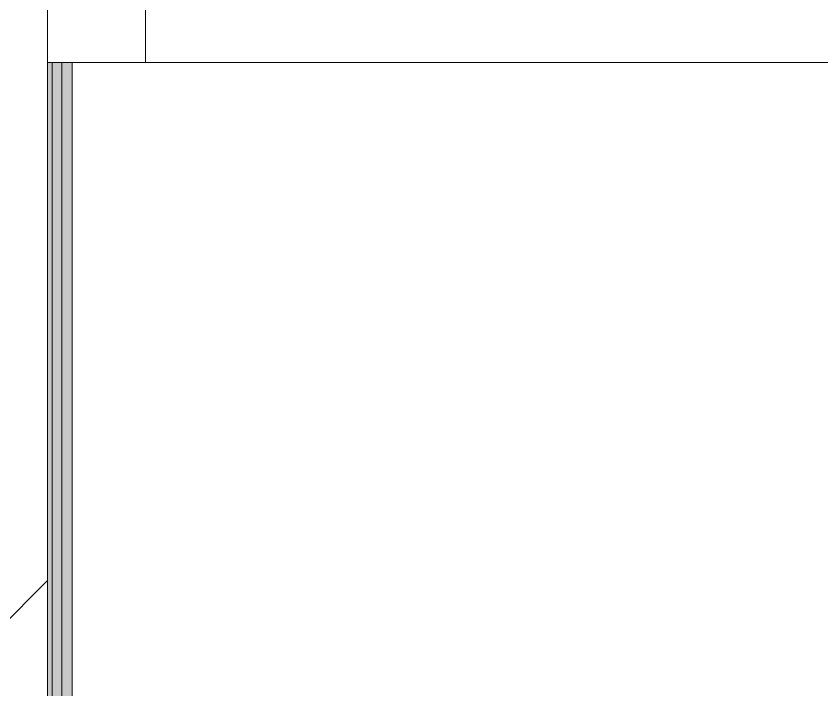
# Model space of a CAD drawing. Header units: millimetres. Extents: x -515342 to 330399, y -224905 to 507333.
# Drawn here: x 225621.9 to 225950.8, y 101875.2 to 102150.4 of the extents above; entities that cross this region are included whole.
import ezdxf

# ---------------------------------------------------------------- set-up
doc = ezdxf.new("R2010")
doc.units = ezdxf.units.MM
for name, color, linetype, lineweight in [('Стены внутренние', 7, 'Continuous', 0), ('Стены наружные', 7, 'Continuous', 0), ('Стены несущие', 7, 'Continuous', 0), ('Стены отделка', 7, 'Continuous', 0), ('Стены перегородки', 7, 'Continuous', 0), ('Стены штриховка', 7, 'Continuous', 0)]:
    doc.layers.add(name, color=color, linetype=linetype, lineweight=lineweight)

msp = doc.modelspace()

# ---------------------------------------------------------------- hatches: boundary and pattern name
at = {"layer": 'Стены внутренние'}
h = msp.add_hatch(dxfattribs=at)
h.set_pattern_fill('FP_9', color=256, style=0, pattern_type=2)
h.set_pattern_definition([(45, (223568.56, 95610.5), (-235.732, 235.732), []), (45, (223725.7, 95610.5), (-235.732, 235.732), [])])
h.paths.add_polyline_path([(225634.7438, 101481.8089), (225634.7438, 102961.3929), (225254.7438, 102961.3929), (225254.7438, 101500.7772), (225565.4499, 101485.2678)])
h.paths.add_polyline_path([(225254.7438, 103851.3929), (225634.7438, 103851.3929), (225634.7438, 104281.3929), (225254.7438, 104281.3929), (225254.7438, 104023.9322)])
h = msp.add_hatch(dxfattribs=at)
h.set_pattern_fill('FP_7', color=256, style=0, pattern_type=2)
h.set_pattern_definition([(0, (223568.56, 95610.49), (406.4, 101.6), [33.528, -271.272, 33.528, -271.272, -1625.6]), (0, (223568.56, 95610.49), (406.4, 101.6), [-609.6, 33.528, -576.072, 33.528, -271.272, -711.2]), (0, (223568.56, 95610.49), (406.4, 101.6), [-1524, 33.528, -169.672, 33.528, -474.472]), (120, (223720.96, 95661.29), (-291.1882, 301.1527), [33.528, -271.272, 33.528, -271.272, -1625.6]), (120, (223720.96, 95661.29), (-291.1882, 301.1527), [-609.6, 33.528, -576.072, 33.528, -271.272, -711.2]), (120, (223720.96, 95661.29), (-291.1882, 301.1527), [-1524, 33.528, -169.672, 33.528, -474.472]), (240, (223771.76, 95864.49), (-115.2118, -402.7527), [33.528, -271.272, 33.528, -271.272, -1625.6]), (240, (223771.76, 95864.49), (-115.2118, -402.7527), [-609.6, 33.528, -576.072, 33.528, -271.272, -711.2]), (240, (223771.76, 95864.49), (-115.2118, -402.7527), [-1524, 33.528, -169.672, 33.528, -474.472])])
h.paths.add_polyline_path([(225671.8762, 102131.3929), (225674.7438, 102131.3929), (225674.7438, 102961.3929), (225634.7438, 102961.3929), (225634.7438, 102131.3929)])
h.paths.add_polyline_path([(225674.7438, 103851.3929), (225674.7438, 104281.3929), (225634.7438, 104281.3929), (225634.7438, 103851.3929)])
at = {"layer": 'Стены наружные'}
for points in [[(225640.5438, 101841.5559), (225640.5438, 102131.3929), (225636.5438, 102131.3929), (225636.5438, 101848.9602), (225634.7438, 101849.0521), (225634.7438, 101844.8521), (225636.5438, 101841.7602)], [(225644.7438, 101841.3415), (225644.7438, 102131.3929), (225640.5438, 102131.3929), (225640.5438, 101841.5559)]]:
    msp.add_hatch(color=256, dxfattribs=at).paths.add_polyline_path(points)
h = msp.add_hatch(color=256, dxfattribs=at)
h.paths.add_polyline_path([(225636.5438, 101841.7602), (225636.5438, 102131.3929), (225634.7438, 102131.3929), (225634.7438, 101844.8521)])
h.paths.add_polyline_path([(225636.5438, 101791.7602), (225636.5438, 101841.7602), (225634.7438, 101841.8521), (225634.7438, 101791.8521)])

# ---------------------------------------------------------------- linework, layer by layer
at = {"layer": 'Стены внутренние'}
msp.add_line((225674.7438, 102131.3929), (226294.7438, 102131.3929), dxfattribs=at)
at = {"layer": 'Стены несущие'}
msp.add_line((225634.7438, 102961.3929), (225634.7438, 101481.8089), dxfattribs=at)
at = {"layer": 'Стены отделка'}
for p, q in [((225674.7438, 102131.3929), (225674.7438, 102961.3929)), ((225674.7438, 102131.3929), (225636.5438, 102131.3929)), ((225644.7438, 101848.5415), (225644.7438, 102131.3929))]:
    msp.add_line(p, q, dxfattribs=at)
at = {"layer": 'Стены перегородки'}
for p, q in [((225636.5438, 102131.3929), (225634.7438, 102131.3929)), ((225636.5438, 101791.7602), (225636.5438, 102131.3929))]:
    msp.add_line(p, q, dxfattribs=at)
at = {"layer": 'Стены штриховка'}
msp.add_line((225640.5438, 101841.5559), (225640.5438, 102131.3929), dxfattribs=at)

doc.saveas('drawing.dxf')
